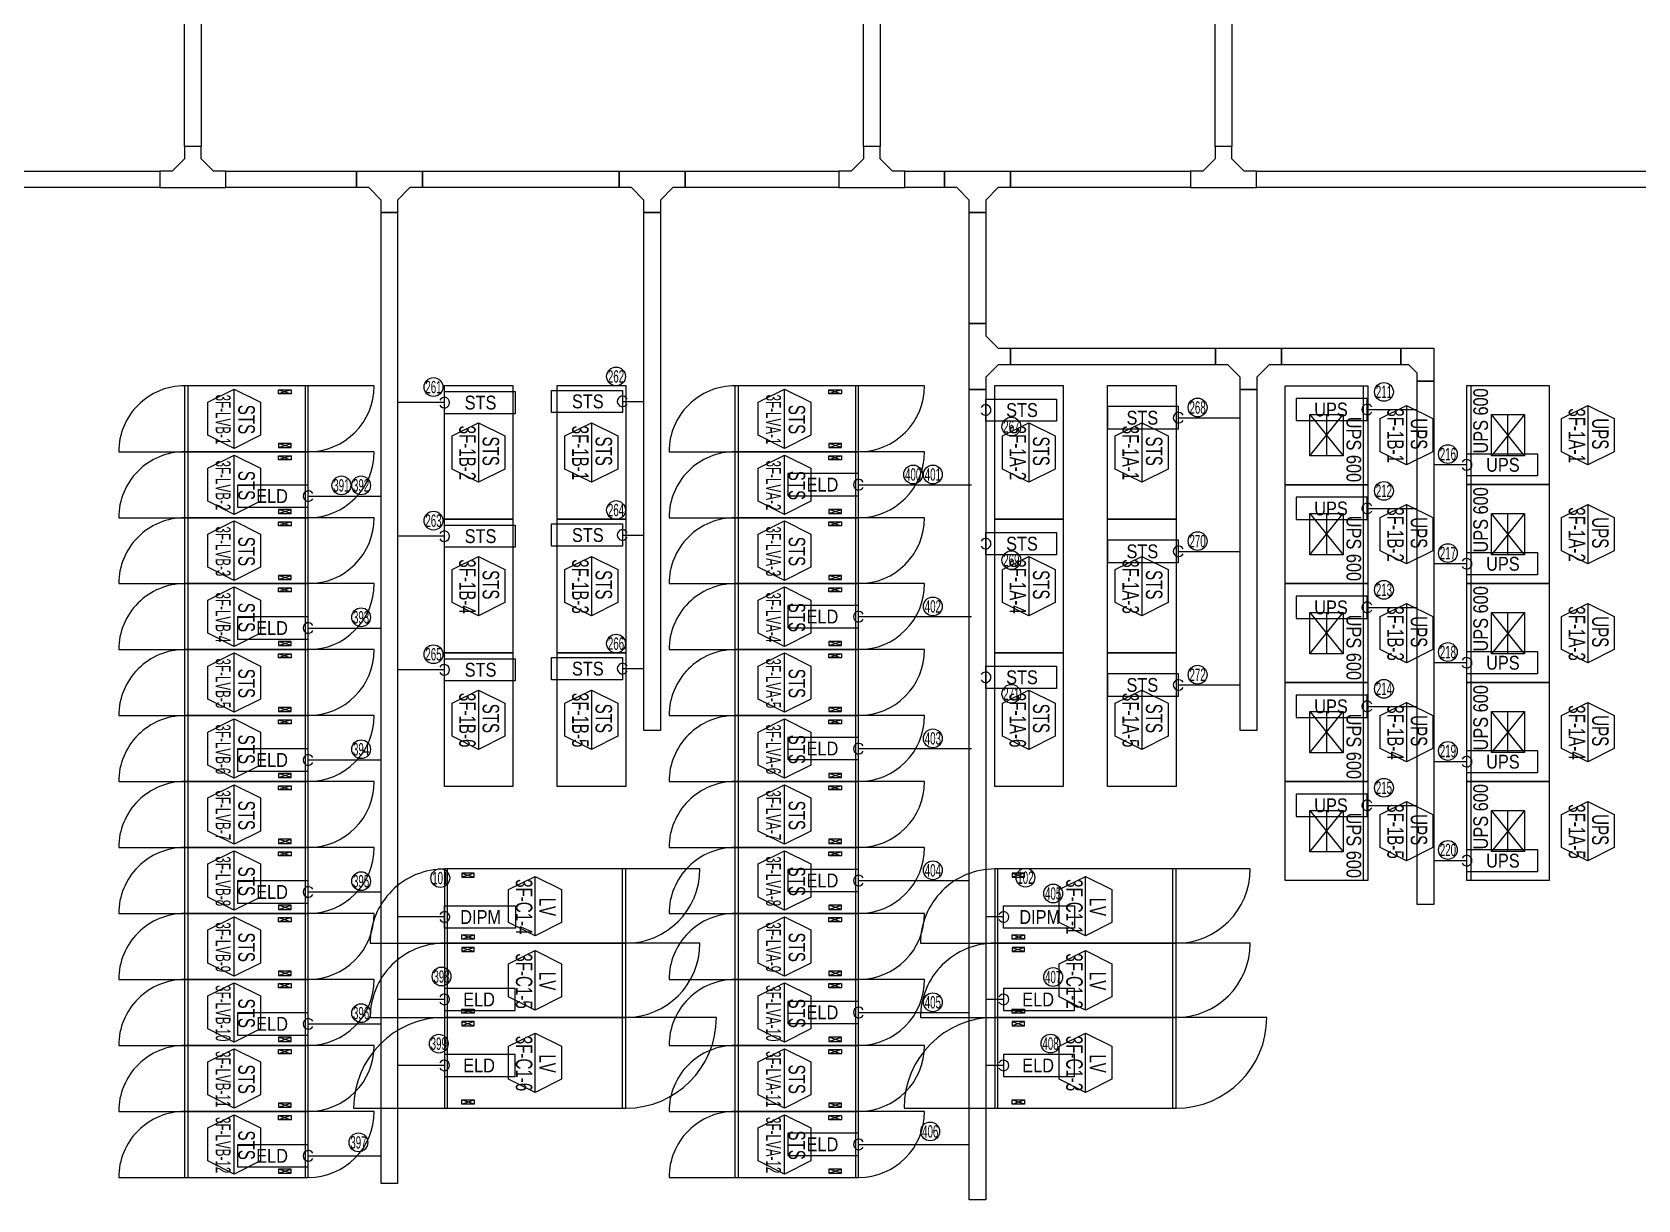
# Model space of a CAD drawing. Header units: millimetres. Extents: x 89450 to 753248, y -530175 to 1209785.
# Drawn here: x 289950 to 309426, y 387378 to 401538 of the extents above; entities that cross this region are included whole.
import ezdxf
from ezdxf.enums import TextEntityAlignment as Align

# ---------------------------------------------------------------- set-up
doc = ezdxf.new("R2010")
doc.units = ezdxf.units.MM
doc.header["$LTSCALE"] = 150
for name, color, linetype in [('------00 Switch Gear', 3, 'Continuous'), ('------00 Switch Gear_Number', 1, 'Continuous'), ('-----29 Indicator', 1, 'Continuous'), ('-----99 EPMS CABLE DUCT', 4, 'Continuous'), ('-----99 EPMS CONDUIT', 4, 'Continuous'), ('-----99 EPMS DEVICE', 3, 'Continuous')]:
    doc.layers.add(name, color=color, linetype=linetype)
doc.layers.add('NOPLOT', color=191, linetype='Continuous', plot=False)
doc.styles.add('ELEC', font='')
doc.styles.get('ELEC').set_extended_font_data('Dotum')

# ---------------------------------------------------------------- blocks, each defined once
blk = doc.blocks.new('UPS 600kV')
at = {"layer": '------00 Switch Gear', "color": 161}
blk.add_line((800, 850), (-402, 850), dxfattribs=at)
blk.add_lwpolyline([(798, -100), (-402, -100), (-402, 900), (798, 900)], close=True, dxfattribs=at)
at = {"layer": 'NOPLOT', "color": 161}
for p, q in [((-52, 199), (448, 601)), ((448, 199), (-52, 601)), ((-52, 400), (448, 400))]:
    blk.add_line(p, q, dxfattribs=at)
blk.add_lwpolyline([(448, 601), (448, 199), (-52, 199), (-52, 601)], close=True, dxfattribs=at)
at = {"layer": 'NOPLOT', "color": 161, "style": 'ELEC', "width": 0.85}
blk.add_text('UPS 600', height=178.2, dxfattribs=at).set_placement((-26, 731), align=Align.MIDDLE_LEFT)
blk = doc.blocks.new('STS-R')
at = {"color": 161}
blk.add_lwpolyline([(886994, -128588), (888614, -128588), (888614, -129418), (886994, -129418), (886994, -128588)], dxfattribs=at)
blk = doc.blocks.new('800x1200')
at = {"layer": '------00 Switch Gear', "color": 161}
for p, q in [((-1460, 0), (-1460, 800)), ((800, 800), (-42, 800)), ((-40, 0), (-40, 800)), ((-1290, 750), (-1140, 700)), ((-1140, 750), (-1290, 700)), ((-2300, 0), (-1458, 0)), ((-1290, 50), (-1140, 100)), ((-1140, 50), (-1290, 100))]:
    blk.add_line(p, q, dxfattribs=at)
for points in [[(0, 0), (0, 800), (-1500, 800), (-1500, 0)], [(-1140, 750), (-1290, 750), (-1290, 700), (-1140, 700)], [(-1140, 50), (-1290, 50), (-1290, 100), (-1140, 100)]]:
    blk.add_lwpolyline(points, close=True, dxfattribs=at)
for centre, start, end in [((-1500, 0), 90, 180), ((0, 800), 270, 0)]:
    blk.add_arc(centre, 800, start, end, dxfattribs=at)
blk = doc.blocks.new('1100x2200')
at = {"layer": '------00 Switch Gear', "color": 161}
for p, q in [((-2160, 0), (-2160, 1100)), ((-1990, 1050), (-1840, 1000)), ((-1840, 1050), (-1990, 1000)), ((1100, 1100), (-42, 1100)), ((-40, 0), (-40, 1100)), ((-3300, 0), (-2158, 0)), ((-1990, 50), (-1840, 100)), ((-1840, 50), (-1990, 100))]:
    blk.add_line(p, q, dxfattribs=at)
at = {"layer": '------00 Switch Gear', "color": 161, "elevation": 0}
for points in [[(0, 0), (0, 1100), (-2200, 1100), (-2200, 0)], [(-1840, 1050), (-1990, 1050), (-1990, 1000), (-1840, 1000)], [(-1840, 50), (-1990, 50), (-1990, 100), (-1840, 100)]]:
    blk.add_lwpolyline(points, close=True, dxfattribs=at)
at = {"layer": '------00 Switch Gear', "color": 161}
for centre, start, end in [((-2200, 0), 90, 180), ((0, 1100), 270, 0)]:
    blk.add_arc(centre, 1100, start, end, dxfattribs=at)
blk = doc.blocks.new('900x2200')
at = {"layer": '------00 Switch Gear', "color": 161}
for p, q in [((-2160, 900), (-2160, 0)), ((-210, 850), (-360, 800)), ((-360, 850), (-210, 800)), ((900, 900), (-42, 900)), ((-40, 900), (-40, 0)), ((-3100, 0), (-2158, 0)), ((-210, 50), (-360, 100)), ((-360, 50), (-210, 100))]:
    blk.add_line(p, q, dxfattribs=at)
for points in [[(-2200, 900), (-2200, 0), (0, 0), (0, 900)], [(-360, 850), (-210, 850), (-210, 800), (-360, 800)], [(-360, 50), (-210, 50), (-210, 100), (-360, 100)]]:
    blk.add_lwpolyline(points, close=True, dxfattribs=at)
for centre, start, end in [((-2200, 0), 90, 180), ((0, 900), 270, 0)]:
    blk.add_arc(centre, 900, start, end, dxfattribs=at)
blk = doc.blocks.new('zw$32E')
for p, q in [((100, 0), (0, 0)), ((0, 0), (0, -400)), ((100, -75), (100, 0)), ((175, -150), (100, -75)), ((250, -150), (175, -150)), ((250, -250), (250, -150)), ((100, -325), (175, -250)), ((175, -250), (250, -250)), ((100, -400), (100, -325)), ((0, -400), (100, -400))]:
    blk.add_line(p, q)

msp = doc.modelspace()

# ---------------------------------------------------------------- linework, layer by layer
at = {"layer": '------00 Switch Gear_Number', "elevation": 0}
for points in [[(292400, 396490), (292400, 397210), (292720, 397051), (292720, 396650), (292400, 396490), (292080, 396650), (292080, 397051), (292400, 397210)], [(299075, 396490), (299075, 397210), (299395, 397051), (299395, 396650), (299075, 396490), (298755, 396650), (298755, 397051), (299075, 397210)], [(306620, 397010), (306620, 396290), (306300, 396450), (306300, 396851), (306620, 397010), (306940, 396851), (306940, 396450), (306620, 396290)], [(308820, 397010), (308820, 396290), (308500, 396450), (308500, 396851), (308820, 397010), (309140, 396851), (309140, 396450), (308820, 396290)], [(292400, 395690), (292400, 396410), (292720, 396251), (292720, 395850), (292400, 395690), (292080, 395850), (292080, 396251), (292400, 396410)], [(299075, 395690), (299075, 396410), (299395, 396251), (299395, 395850), (299075, 395690), (298755, 395850), (298755, 396251), (299075, 396410)], [(306620, 395810), (306620, 395090), (306300, 395250), (306300, 395651), (306620, 395810), (306940, 395651), (306940, 395250), (306620, 395090)], [(308820, 395810), (308820, 395090), (308500, 395250), (308500, 395651), (308820, 395810), (309140, 395651), (309140, 395250), (308820, 395090)], [(292400, 394890), (292400, 395610), (292720, 395451), (292720, 395050), (292400, 394890), (292080, 395050), (292080, 395451), (292400, 395610)], [(299075, 394890), (299075, 395610), (299395, 395451), (299395, 395050), (299075, 394890), (298755, 395050), (298755, 395451), (299075, 395610)], [(292400, 394090), (292400, 394810), (292720, 394651), (292720, 394250), (292400, 394090), (292080, 394250), (292080, 394651), (292400, 394810)], [(299075, 394090), (299075, 394810), (299395, 394651), (299395, 394250), (299075, 394090), (298755, 394250), (298755, 394651), (299075, 394810)], [(306620, 394610), (306620, 393890), (306300, 394050), (306300, 394451), (306620, 394610), (306940, 394451), (306940, 394050), (306620, 393890)], [(308820, 394610), (308820, 393890), (308500, 394050), (308500, 394451), (308820, 394610), (309140, 394451), (309140, 394050), (308820, 393890)], [(292400, 393290), (292400, 394010), (292720, 393851), (292720, 393450), (292400, 393290), (292080, 393450), (292080, 393851), (292400, 394010)], [(299075, 393290), (299075, 394010), (299395, 393851), (299395, 393450), (299075, 393290), (298755, 393450), (298755, 393851), (299075, 394010)], [(306620, 393410), (306620, 392690), (306300, 392850), (306300, 393251), (306620, 393410), (306940, 393251), (306940, 392850), (306620, 392690)], [(308820, 393410), (308820, 392690), (308500, 392850), (308500, 393251), (308820, 393410), (309140, 393251), (309140, 392850), (308820, 392690)], [(292400, 392490), (292400, 393210), (292720, 393051), (292720, 392650), (292400, 392490), (292080, 392650), (292080, 393051), (292400, 393210)], [(299075, 392490), (299075, 393210), (299395, 393051), (299395, 392650), (299075, 392490), (298755, 392650), (298755, 393051), (299075, 393210)], [(292400, 391690), (292400, 392410), (292720, 392251), (292720, 391850), (292400, 391690), (292080, 391850), (292080, 392251), (292400, 392410)], [(299075, 391690), (299075, 392410), (299395, 392251), (299395, 391850), (299075, 391690), (298755, 391850), (298755, 392251), (299075, 392410)], [(306620, 392210), (306620, 391490), (306300, 391650), (306300, 392051), (306620, 392210), (306940, 392051), (306940, 391650), (306620, 391490)], [(308820, 392210), (308820, 391490), (308500, 391650), (308500, 392051), (308820, 392210), (309140, 392051), (309140, 391650), (308820, 391490)], [(292400, 390890), (292400, 391610), (292720, 391451), (292720, 391050), (292400, 390890), (292080, 391050), (292080, 391451), (292400, 391610)], [(299075, 390890), (299075, 391610), (299395, 391451), (299395, 391050), (299075, 390890), (298755, 391050), (298755, 391451), (299075, 391610)], [(296050, 390580), (296050, 391300), (296370, 391141), (296370, 390740), (296050, 390580), (295730, 390740), (295730, 391141), (296050, 391300)], [(302725, 390580), (302725, 391300), (303045, 391141), (303045, 390740), (302725, 390580), (302405, 390740), (302405, 391141), (302725, 391300)], [(292400, 390090), (292400, 390810), (292720, 390651), (292720, 390250), (292400, 390090), (292080, 390250), (292080, 390651), (292400, 390810)], [(299075, 390090), (299075, 390810), (299395, 390651), (299395, 390250), (299075, 390090), (298755, 390250), (298755, 390651), (299075, 390810)], [(296050, 389680), (296050, 390400), (296370, 390241), (296370, 389840), (296050, 389680), (295730, 389840), (295730, 390241), (296050, 390400)], [(302725, 389680), (302725, 390400), (303045, 390241), (303045, 389840), (302725, 389680), (302405, 389840), (302405, 390241), (302725, 390400)], [(292400, 389290), (292400, 390010), (292720, 389851), (292720, 389450), (292400, 389290), (292080, 389450), (292080, 389851), (292400, 390010)], [(299075, 389290), (299075, 390010), (299395, 389851), (299395, 389450), (299075, 389290), (298755, 389450), (298755, 389851), (299075, 390010)], [(296050, 388680), (296050, 389400), (296370, 389241), (296370, 388840), (296050, 388680), (295730, 388840), (295730, 389241), (296050, 389400)], [(302725, 388680), (302725, 389400), (303045, 389241), (303045, 388840), (302725, 388680), (302405, 388840), (302405, 389241), (302725, 389400)], [(292400, 388490), (292400, 389210), (292720, 389051), (292720, 388650), (292400, 388490), (292080, 388650), (292080, 389051), (292400, 389210)], [(299075, 388490), (299075, 389210), (299395, 389051), (299395, 388650), (299075, 388490), (298755, 388650), (298755, 389051), (299075, 389210)], [(292400, 387690), (292400, 388410), (292720, 388251), (292720, 387850), (292400, 387690), (292080, 387850), (292080, 388251), (292400, 388410)], [(299075, 387690), (299075, 388410), (299395, 388251), (299395, 387850), (299075, 387690), (298755, 387850), (298755, 388251), (299075, 388410)]]:
    msp.add_lwpolyline(points, dxfattribs=at)
at = {"layer": '------00 Switch Gear_Number', "color": 1, "elevation": 0}
for points in [[(295363, 396800), (295363, 396080), (295043, 396240), (295043, 396641), (295363, 396800), (295683, 396641), (295683, 396240), (295363, 396080)], [(296733, 396800), (296733, 396080), (296413, 396240), (296413, 396641), (296733, 396800), (297053, 396641), (297053, 396240), (296733, 396080)], [(302038, 396800), (302038, 396080), (301718, 396240), (301718, 396641), (302038, 396800), (302358, 396641), (302358, 396240), (302038, 396080)], [(303408, 396800), (303408, 396080), (303088, 396240), (303088, 396641), (303408, 396800), (303728, 396641), (303728, 396240), (303408, 396080)], [(295363, 395180), (295363, 394460), (295043, 394620), (295043, 395021), (295363, 395180), (295683, 395021), (295683, 394620), (295363, 394460)], [(296733, 395180), (296733, 394460), (296413, 394620), (296413, 395021), (296733, 395180), (297053, 395021), (297053, 394620), (296733, 394460)], [(302038, 395180), (302038, 394460), (301718, 394620), (301718, 395021), (302038, 395180), (302358, 395021), (302358, 394620), (302038, 394460)], [(303408, 395180), (303408, 394460), (303088, 394620), (303088, 395021), (303408, 395180), (303728, 395021), (303728, 394620), (303408, 394460)], [(295363, 393560), (295363, 392840), (295043, 393000), (295043, 393401), (295363, 393560), (295683, 393401), (295683, 393000), (295363, 392840)], [(296733, 393560), (296733, 392840), (296413, 393000), (296413, 393401), (296733, 393560), (297053, 393401), (297053, 393000), (296733, 392840)], [(302038, 393560), (302038, 392840), (301718, 393000), (301718, 393401), (302038, 393560), (302358, 393401), (302358, 393000), (302038, 392840)], [(303408, 393560), (303408, 392840), (303088, 393000), (303088, 393401), (303408, 393560), (303728, 393401), (303728, 393000), (303408, 392840)]]:
    msp.add_lwpolyline(points, dxfattribs=at)
at = {"layer": '-----29 Indicator'}
for centre in [(294818, 397234, 0), (297032, 397363, 0), (306346, 397175, 0), (304086, 396986, 0), (301827, 396755, 0), (307122, 396421, 0), (293701, 396042), (293940, 396042), (300636, 396174, 0), (300875, 396174, 0), (306346, 395975, 0), (297032, 395743, 0), (294818, 395614, 0), (304086, 395366, 0), (301827, 395135, 0), (307122, 395221, 0), (306346, 394775, 0), (300875, 394574, 0), (293940, 394442), (297032, 394123, 0), (294818, 393994, 0), (307122, 394021, 0), (304086, 393746, 0), (301827, 393515, 0), (306346, 393575, 0), (300875, 392974, 0), (293940, 392842), (307122, 392821, 0), (306346, 392375, 0), (307122, 391621, 0), (300875, 391374, 0), (293940, 391242), (294901, 391280, 0), (301998, 391285, 0), (302334, 391093), (294916, 390086, 0), (302334, 390080), (293940, 389642), (300875, 389774, 0), (294882, 389272, 0), (302302, 389273, 0), (293908, 388075, 0), (300843, 388208)]:
    msp.add_circle(centre, 114, dxfattribs=at)
at = {"layer": '-----99 EPMS CABLE DUCT', "elevation": 0}
for points in [[(291800, 416572), (292000, 416572), (292000, 400152), (291800, 400152)], [(300035, 416572), (300235, 416572), (300235, 400152), (300035, 400152)], [(304300, 416572), (304500, 416572), (304500, 400152), (304300, 400152)], [(286850, 399852), (291500, 399852), (291500, 399652), (286850, 399652)], [(292300, 399852), (293883, 399852), (293883, 399652), (292300, 399652)], [(294683, 399852), (297071, 399852), (297071, 399652), (294683, 399652)], [(297871, 399852), (299735, 399852), (299735, 399652), (297871, 399652)], [(300535, 399852), (301016, 399852), (301016, 399652), (300535, 399652)], [(301816, 399852), (304000, 399852), (304000, 399652), (301816, 399652)], [(304800, 399852), (314100, 399852), (314100, 399652), (304800, 399652)], [(294183, 399352), (294383, 399352), (294383, 387576), (294183, 387576)], [(297371, 399352), (297571, 399352), (297571, 393071), (297371, 393071)], [(301316, 399352), (301516, 399352), (301516, 398004), (301316, 398004)], [(301816, 397704), (304304, 397704), (304304, 397504), (301816, 397504)], [(305104, 397704), (306550, 397704), (306550, 397504), (305104, 397504)], [(301316, 397204), (301516, 397204), (301516, 387378), (301316, 387378)], [(304604, 397204), (304804, 397204), (304804, 393071), (304604, 393071)], [(306750, 397304), (306950, 397304), (306950, 390961), (306750, 390961)]]:
    msp.add_lwpolyline(points, close=True, dxfattribs=at)
msp.add_lwpolyline([(306550, 397504), (306550, 397704), (306950, 397704), (306950, 397304), (306750, 397304), (306750, 397404), (306650, 397504), (306550, 397504)], dxfattribs=at)
at = {"layer": '-----99 EPMS CONDUIT'}
for p, q in [((294950, 397045, 0), (294383, 397045, 0)), ((297111, 397060), (297371, 397060, 0)), ((306143, 396962, 0), (306750, 396962, 0)), ((303855, 396862, 0), (304604, 396862, 0)), ((307350, 396291, 0), (306950, 396291, 0)), ((299975, 396050, 0), (301342, 396050, 0)), ((293300, 395912, 0), (294183, 395912, 0)), ((306143, 395762, 0), (306750, 395762, 0)), ((294950, 395425, 0), (294383, 395425, 0)), ((297111, 395440), (297371, 395440, 0)), ((303855, 395242, 0), (304604, 395242, 0)), ((307350, 395091, 0), (306950, 395091, 0)), ((299975, 394450, 0), (301342, 394450, 0)), ((306143, 394562, 0), (306750, 394562, 0)), ((293300, 394312, 0), (294183, 394312, 0)), ((297111, 393820), (297371, 393820, 0)), ((307350, 393891, 0), (306950, 393891, 0)), ((294950, 393805, 0), (294383, 393805, 0)), ((303855, 393622, 0), (304604, 393622, 0)), ((306143, 393362, 0), (306750, 393362, 0)), ((299975, 392850, 0), (301342, 392850, 0)), ((293300, 392712, 0), (294183, 392712, 0)), ((307350, 392691, 0), (306950, 392691, 0)), ((306143, 392162, 0), (306750, 392162, 0)), ((307350, 391491, 0), (306950, 391491, 0)), ((293300, 391112, 0), (294183, 391112, 0)), ((299975, 391250, 0), (301316, 391250, 0)), ((294951, 390808, 0), (294383, 390808, 0)), ((301732, 390808, 0), (301516, 390808, 0)), ((294950, 389808, 0), (294382, 389808, 0)), ((301732, 389808, 0), (301516, 389808, 0)), ((299975, 389650, 0), (301316, 389650, 0)), ((293300, 389512, 0), (294183, 389512, 0)), ((294950, 389008, 0), (294382, 389008, 0)), ((301732, 389008, 0), (301516, 389008, 0)), ((299975, 388050, 0), (301316, 388050, 0)), ((293300, 387912, 0), (294183, 387912, 0))]:
    msp.add_line(p, q, dxfattribs=at)
for centre, start, end in [((297111, 397060), 30, 330), ((294950, 397045, 0), 210, 150), ((301516, 396955), 210, 150), ((303855, 396862, 0), 30, 330), ((306143, 396962, 0), 30, 330), ((307350, 396291, 0), 210, 150), ((293300, 395912, 0), 30, 330), ((299975, 396050, 0), 30, 330), ((306143, 395762, 0), 30, 330), ((294950, 395425, 0), 210, 150), ((297111, 395440), 30, 330), ((301516, 395335), 210, 150), ((303855, 395242, 0), 30, 330), ((307350, 395091, 0), 210, 150), ((306143, 394562, 0), 30, 330), ((299975, 394450, 0), 30, 330), ((293300, 394312, 0), 30, 330), ((294950, 393805, 0), 210, 150), ((297111, 393820), 30, 330), ((307350, 393891, 0), 210, 150), ((301516, 393715), 210, 150), ((303855, 393622, 0), 30, 330), ((306143, 393362, 0), 30, 330), ((299975, 392850, 0), 30, 330), ((293300, 392712, 0), 30, 330), ((307350, 392691, 0), 210, 150), ((306143, 392162, 0), 30, 330), ((307350, 391491, 0), 210, 150), ((299975, 391250, 0), 30, 330), ((293300, 391112, 0), 30, 330), ((294951, 390808, 0), 210, 150), ((301732, 390808, 0), 210, 150), ((294950, 389808, 0), 210, 150), ((301732, 389808, 0), 210, 150), ((293300, 389512, 0), 30, 330), ((299975, 389650, 0), 30, 330), ((294950, 389008, 0), 210, 150), ((301732, 389008, 0), 210, 150), ((293300, 387912, 0), 30, 330), ((299975, 388050, 0), 30, 330)]:
    msp.add_arc(centre, 63.8, start, end, dxfattribs=at)
at = {"layer": '-----99 EPMS DEVICE', "elevation": 0}
for points in [[(294950, 397180), (295810, 397180), (295810, 396911), (294950, 396911)], [(296251, 397194), (297111, 397194), (297111, 396925), (296251, 396925)], [(301516, 397089), (302376, 397089), (302376, 396820), (301516, 396820)], [(303855, 396997), (302995, 396997), (302995, 396727), (303855, 396727)], [(306143, 397097), (305283, 397097), (305283, 396827), (306143, 396827)], [(307350, 396426), (308210, 396426), (308210, 396156), (307350, 396156)], [(306143, 395897), (305283, 395897), (305283, 395627), (306143, 395627)], [(294950, 395560), (295810, 395560), (295810, 395291), (294950, 395291)], [(296251, 395574), (297111, 395574), (297111, 395305), (296251, 395305)], [(301516, 395469), (302376, 395469), (302376, 395200), (301516, 395200)], [(303855, 395377), (302995, 395377), (302995, 395107), (303855, 395107)], [(307350, 395226), (308210, 395226), (308210, 394956), (307350, 394956)], [(306143, 394697), (305283, 394697), (305283, 394427), (306143, 394427)], [(307350, 394026), (308210, 394026), (308210, 393756), (307350, 393756)], [(294950, 393940), (295810, 393940), (295810, 393671), (294950, 393671)], [(296251, 393954), (297111, 393954), (297111, 393685), (296251, 393685)], [(301516, 393849), (302376, 393849), (302376, 393580), (301516, 393580)], [(303855, 393757), (302995, 393757), (302995, 393487), (303855, 393487)], [(306143, 393497), (305283, 393497), (305283, 393227), (306143, 393227)], [(307350, 392826), (308210, 392826), (308210, 392556), (307350, 392556)], [(306143, 392297), (305283, 392297), (305283, 392027), (306143, 392027)], [(307350, 391626), (308210, 391626), (308210, 391356), (307350, 391356)], [(294951, 390942), (295811, 390942), (295811, 390673), (294951, 390673)], [(301732, 390942), (302592, 390942), (302592, 390673), (301732, 390673)]]:
    msp.add_lwpolyline(points, close=True, dxfattribs=at)
at = {"layer": '-----99 EPMS DEVICE', "color": 2, "elevation": 0}
for points in [[(299975, 396185), (299115, 396185), (299115, 395916), (299975, 395916)], [(293300, 396046), (292440, 396046), (292440, 395777), (293300, 395777)], [(293300, 394446), (292440, 394446), (292440, 394177), (293300, 394177)], [(299975, 394585), (299115, 394585), (299115, 394316), (299975, 394316)], [(293300, 392846), (292440, 392846), (292440, 392577), (293300, 392577)], [(299975, 392985), (299115, 392985), (299115, 392716), (299975, 392716)], [(299975, 391385), (299115, 391385), (299115, 391116), (299975, 391116)], [(293300, 391246), (292440, 391246), (292440, 390977), (293300, 390977)], [(295810, 389942), (294950, 389942), (294950, 389673), (295810, 389673)], [(302591, 389942), (301731, 389942), (301731, 389673), (302591, 389673)], [(299975, 389785), (299115, 389785), (299115, 389516), (299975, 389516)], [(293300, 389646), (292440, 389646), (292440, 389377), (293300, 389377)], [(295810, 389142), (294950, 389142), (294950, 388873), (295810, 388873)], [(302591, 389142), (301731, 389142), (301731, 388873), (302591, 388873)], [(299975, 388185), (299115, 388185), (299115, 387916), (299975, 387916)], [(293300, 388046), (292440, 388046), (292440, 387777), (293300, 387777)]]:
    msp.add_lwpolyline(points, close=True, dxfattribs=at)

# ---------------------------------------------------------------- block references
at = {"layer": '------00 Switch Gear', "color": 161}
for name, p, rotation in [('800x1200', (291800, 397250, 0), 180), ('STS-R', (166362, -491363, 0), 90.00000000000001), ('STS-R', (167732, -491363, 0), 90.00000000000001), ('800x1200', (298475, 397250, 0), 180), ('STS-R', (173037, -491363, 0), 90.00000000000001), ('STS-R', (174407, -491363, 0), 90.00000000000001), ('UPS 600kV', (305250, 396848, 0), 270), ('UPS 600kV', (308250, 396453, 0), 89.99999999999999), ('800x1200', (291800, 396450, 0), 180), ('800x1200', (298475, 396450, 0), 180), ('UPS 600kV', (305250, 395648, 0), 270), ('UPS 600kV', (308250, 395253, 0), 89.99999999999999), ('800x1200', (291800, 395650, 0), 180), ('STS-R', (166362, -492983, 0), 90.00000000000001), ('STS-R', (167732, -492983, 0), 90.00000000000001), ('800x1200', (298475, 395650, 0), 180), ('STS-R', (173037, -492983, 0), 90.00000000000001), ('STS-R', (174407, -492983, 0), 90.00000000000001), ('800x1200', (291800, 394850, 0), 180), ('800x1200', (298475, 394850, 0), 180), ('UPS 600kV', (305250, 394448, 0), 270), ('UPS 600kV', (308250, 394053, 0), 89.99999999999999), ('800x1200', (291800, 394050, 0), 180), ('STS-R', (166362, -494603, 0), 90.00000000000001), ('STS-R', (167732, -494603, 0), 90.00000000000001), ('800x1200', (298475, 394050, 0), 180), ('STS-R', (173037, -494603, 0), 90.00000000000001), ('STS-R', (174407, -494603, 0), 90.00000000000001), ('UPS 600kV', (305250, 393248, 0), 270), ('UPS 600kV', (308250, 392853, 0), 89.99999999999999), ('800x1200', (291800, 393250, 0), 180), ('800x1200', (298475, 393250, 0), 180), ('800x1200', (291800, 392450, 0), 180), ('800x1200', (298475, 392450, 0), 180), ('UPS 600kV', (305250, 392048, 0), 270), ('UPS 600kV', (308250, 391653, 0), 89.99999999999999), ('800x1200', (291800, 391650, 0), 180), ('800x1200', (298475, 391650, 0), 180), ('900x2200', (294950, 391390, 0), 180), ('900x2200', (301625, 391390, 0), 180), ('800x1200', (291800, 390850, 0), 180), ('800x1200', (298475, 390850, 0), 180), ('900x2200', (294950, 390490, 0), 180), ('900x2200', (301625, 390490, 0), 180), ('800x1200', (291800, 390050, 0), 180), ('800x1200', (298475, 390050, 0), 180), ('800x1200', (291800, 389250, 0), 180), ('800x1200', (298475, 389250, 0), 180), ('800x1200', (291800, 388450, 0), 180), ('800x1200', (298475, 388450, 0), 180)]:
    msp.add_blockref(name, p, dxfattribs=dict(at, rotation=rotation))
for p in [(297150, 388490, 0), (303825, 388490, 0)]:
    msp.add_blockref('1100x2200', p, dxfattribs=at)
at = {"layer": '-----99 EPMS CABLE DUCT', "zscale": 2}
for p, xscale, yscale, rotation in [((291500, 399652), 2, 2, 89.99999999999993), ((299735, 399652), 2, 2, 89.99999999999993), ((304000, 399652), 2, 2, 89.99999999999993), ((293883, 399852), -1.999999999999999, 1.999999999999999, 89.99999999999977), ((297071, 399852), -1.999999999999999, 1.999999999999999, 89.99999999999977), ((301016, 399852), -1.999999999999999, 1.999999999999999, 89.99999999999977), ((301316, 397204), -2, 2, 180), ((304304, 397704), -2, 2, 90.0000000000988)]:
    msp.add_blockref('zw$32E', p, dxfattribs=dict(at, xscale=xscale, yscale=yscale, rotation=rotation))

# ---------------------------------------------------------------- texts
at = {"layer": '------00 Switch Gear_Number', "color": 0, "style": 'ELEC'}
for s, height, width, p in [('3F-LVB-1', 180, 0.6, (292267, 396841, 0)), ('3F-LVA-1', 180, 0.6, (298942, 396841, 0)), ('STS', 200, 0.7, (292551, 396841, 0)), ('STS', 200, 0.7, (299226, 396841, 0)), ('3F-1B-1', 200, 0.7, (306487, 396645, 0)), ('3F-1A-1', 200, 0.7, (308687, 396645, 0)), ('3F-1B-2', 200, 0.7, (295230, 396435, 0)), ('3F-1B-1', 200, 0.7, (296600, 396435, 0)), ('3F-1A-2', 200, 0.7, (301905, 396435, 0)), ('3F-1A-1', 200, 0.7, (303275, 396435, 0)), ('UPS', 200, 0.7, (306771, 396667, 0)), ('UPS', 200, 0.7, (308971, 396667, 0)), ('STS', 200, 0.7, (295514, 396457, 0)), ('STS', 200, 0.7, (296884, 396457, 0)), ('STS', 200, 0.7, (302189, 396457, 0)), ('STS', 200, 0.7, (303559, 396457, 0)), ('3F-LVB-2', 180, 0.6, (292267, 396041, 0)), ('STS', 200, 0.7, (292551, 396041, 0)), ('3F-LVA-2', 180, 0.6, (298942, 396041, 0)), ('STS', 200, 0.7, (299226, 396041, 0)), ('3F-1B-2', 200, 0.7, (306487, 395445, 0)), ('3F-1A-2', 200, 0.7, (308687, 395445, 0)), ('UPS', 200, 0.7, (306771, 395467, 0)), ('UPS', 200, 0.7, (308971, 395467, 0)), ('3F-LVB-3', 180, 0.6, (292267, 395241, 0)), ('STS', 200, 0.7, (292551, 395241, 0)), ('3F-LVA-3', 180, 0.6, (298942, 395241, 0)), ('STS', 200, 0.7, (299226, 395241, 0)), ('3F-1B-4', 200, 0.7, (295230, 394815, 0)), ('STS', 200, 0.7, (295514, 394837, 0)), ('3F-1B-3', 200, 0.7, (296600, 394815, 0)), ('STS', 200, 0.7, (296884, 394837, 0)), ('3F-1A-4', 200, 0.7, (301905, 394815, 0)), ('STS', 200, 0.7, (302189, 394837, 0)), ('3F-1A-3', 200, 0.7, (303275, 394815, 0)), ('STS', 200, 0.7, (303559, 394837, 0)), ('3F-LVB-4', 180, 0.6, (292267, 394441, 0)), ('STS', 200, 0.7, (292551, 394441, 0)), ('3F-LVA-4', 180, 0.6, (298942, 394441, 0)), ('STS', 200, 0.7, (299226, 394441, 0)), ('3F-1B-3', 200, 0.7, (306487, 394245, 0)), ('UPS', 200, 0.7, (306771, 394267, 0)), ('3F-1A-3', 200, 0.7, (308687, 394245, 0)), ('UPS', 200, 0.7, (308971, 394267, 0)), ('3F-LVB-5', 180, 0.6, (292267, 393641, 0)), ('STS', 200, 0.7, (292551, 393641, 0)), ('3F-LVA-5', 180, 0.6, (298942, 393641, 0)), ('STS', 200, 0.7, (299226, 393641, 0)), ('3F-1B-6', 200, 0.7, (295230, 393195, 0)), ('3F-1B-5', 200, 0.7, (296600, 393195, 0)), ('3F-1A-6', 200, 0.7, (301905, 393195, 0)), ('3F-1A-5', 200, 0.7, (303275, 393195, 0)), ('STS', 200, 0.7, (295514, 393217, 0)), ('STS', 200, 0.7, (296884, 393217, 0)), ('STS', 200, 0.7, (302189, 393217, 0)), ('STS', 200, 0.7, (303559, 393217, 0)), ('3F-1B-4', 200, 0.7, (306487, 393045, 0)), ('UPS', 200, 0.7, (306771, 393067, 0)), ('3F-1A-4', 200, 0.7, (308687, 393045, 0)), ('UPS', 200, 0.7, (308971, 393067, 0)), ('3F-LVB-6', 180, 0.6, (292267, 392841, 0)), ('3F-LVA-6', 180, 0.6, (298942, 392841, 0)), ('STS', 200, 0.7, (292551, 392841, 0)), ('STS', 200, 0.7, (299226, 392841, 0)), ('3F-LVB-7', 180, 0.6, (292267, 392041, 0)), ('3F-LVA-7', 180, 0.6, (298942, 392041, 0)), ('STS', 200, 0.7, (292551, 392041, 0)), ('STS', 200, 0.7, (299226, 392041, 0)), ('3F-1B-5', 200, 0.7, (306487, 391845, 0)), ('3F-1A-5', 200, 0.7, (308687, 391845, 0)), ('UPS', 200, 0.7, (306771, 391867, 0)), ('UPS', 200, 0.7, (308971, 391867, 0)), ('3F-LVB-8', 180, 0.6, (292267, 391241, 0)), ('3F-LVA-8', 180, 0.6, (298942, 391241, 0)), ('STS', 200, 0.7, (292551, 391241, 0)), ('STS', 200, 0.7, (299226, 391241, 0)), ('3F-C1-4', 200, 0.7, (295917, 390931, 0)), ('3F-C1-1', 200, 0.7, (302592, 390931, 0)), ('LV', 200, 0.7, (296201, 390931, 0)), ('LV', 200, 0.7, (302876, 390931, 0)), ('3F-LVB-9', 180, 0.6, (292267, 390441, 0)), ('3F-LVA-9', 180, 0.6, (298942, 390441, 0)), ('STS', 200, 0.7, (292551, 390441, 0)), ('STS', 200, 0.7, (299226, 390441, 0)), ('3F-C1-5', 200, 0.7, (295917, 390031, 0)), ('3F-C1-2', 200, 0.7, (302592, 390031, 0)), ('LV', 200, 0.7, (296201, 390031, 0)), ('LV', 200, 0.7, (302876, 390031, 0)), ('3F-LVB-10', 180, 0.6, (292267, 389641, 0)), ('3F-LVA-10', 180, 0.6, (298942, 389641, 0)), ('STS', 200, 0.7, (292551, 389641, 0)), ('STS', 200, 0.7, (299226, 389641, 0)), ('3F-C1-6', 200, 0.7, (295917, 389031, 0)), ('3F-C1-3', 200, 0.7, (302592, 389031, 0)), ('3F-LVB-11', 180, 0.6, (292267, 388841, 0)), ('3F-LVA-11', 180, 0.6, (298942, 388841, 0)), ('STS', 200, 0.7, (292551, 388841, 0)), ('LV', 200, 0.7, (296201, 389031, 0)), ('STS', 200, 0.7, (299226, 388841, 0)), ('LV', 200, 0.7, (302876, 389031, 0)), ('3F-LVB-12', 180, 0.6, (292267, 388041, 0)), ('3F-LVA-12', 180, 0.6, (298942, 388041, 0)), ('STS', 200, 0.7, (292551, 388041, 0)), ('STS', 200, 0.7, (299226, 388041, 0))]:
    msp.add_text(s, height=height, rotation=270, dxfattribs=dict(at, width=width)).set_placement(p, align=Align.MIDDLE_CENTER)
at = {"layer": '-----29 Indicator', "style": 'ELEC', "width": 0.6}
for s, p in [('262', (297032, 397363, 0)), ('261', (294818, 397234, 0)), ('211', (306346, 397175, 0)), ('268', (304086, 396986, 0)), ('267', (301827, 396755, 0)), ('216', (307122, 396421, 0)), ('400', (300636, 396174, 0)), ('401', (300875, 396174, 0)), ('391', (293701, 396042)), ('392', (293940, 396042)), ('212', (306346, 395975, 0)), ('264', (297032, 395743, 0)), ('263', (294818, 395614, 0)), ('270', (304086, 395366, 0)), ('269', (301827, 395135, 0)), ('217', (307122, 395221, 0)), ('213', (306346, 394775, 0)), ('402', (300875, 394574, 0)), ('393', (293940, 394442)), ('266', (297032, 394123, 0)), ('265', (294818, 393994, 0)), ('218', (307122, 394021, 0)), ('272', (304086, 393746, 0)), ('214', (306346, 393575, 0)), ('271', (301827, 393515, 0)), ('403', (300875, 392974, 0)), ('394', (293940, 392842)), ('219', (307122, 392821, 0)), ('215', (306346, 392375, 0)), ('220', (307122, 391621, 0)), ('395', (293940, 391242)), ('101', (294901, 391280, 0)), ('404', (300875, 391374, 0)), ('102', (301998, 391285, 0)), ('405', (302334, 391093)), ('398', (294916, 390086, 0)), ('407', (302334, 390080)), ('396', (293940, 389642)), ('405', (300875, 389774, 0)), ('399', (294882, 389272, 0)), ('408', (302302, 389273, 0)), ('406', (300843, 388208)), ('397', (293908, 388075, 0))]:
    msp.add_text(s, height=150, dxfattribs=at).set_placement(p, align=Align.MIDDLE_CENTER)
at = {"layer": '-----99 EPMS DEVICE', "style": 'ELEC', "width": 0.9}
for s, p in [('STS', (295389, 397046, 0)), ('STS', (296690, 397060)), ('STS', (301956, 396955)), ('STS', (303416, 396862, 0)), ('UPS', (305704, 396962, 0)), ('UPS', (307789, 396291, 0)), ('UPS', (305704, 395762, 0)), ('STS', (295389, 395426, 0)), ('STS', (296690, 395440)), ('STS', (301956, 395335)), ('STS', (303416, 395242, 0)), ('UPS', (307789, 395091, 0)), ('UPS', (305704, 394562, 0)), ('STS', (295389, 393806, 0)), ('STS', (296690, 393820)), ('UPS', (307789, 393891, 0)), ('STS', (301956, 393715)), ('STS', (303416, 393622, 0)), ('UPS', (305704, 393362, 0)), ('UPS', (307789, 392691, 0)), ('UPS', (305704, 392162, 0)), ('UPS', (307789, 391491, 0)), ('DIPM', (295390, 390808, 0)), ('DIPM', (302171, 390808, 0))]:
    msp.add_text(s, height=168, dxfattribs=at).set_placement(p, align=Align.MIDDLE)
at = {"layer": '-----99 EPMS DEVICE', "color": 2, "style": 'ELEC', "width": 0.9}
for p in [(292860, 395912, 0), (299536, 396051, 0), (292860, 394312, 0), (299536, 394451, 0), (299536, 392851, 0), (292860, 392712, 0), (299536, 391251, 0), (292860, 391112, 0), (295371, 389808, 0), (299536, 389651, 0), (302152, 389808, 0), (292861, 389512, 0), (295371, 389008, 0), (302152, 389008, 0), (292861, 387912, 0), (299536, 388051, 0)]:
    msp.add_text('ELD', height=168, dxfattribs=at).set_placement(p, align=Align.MIDDLE)

doc.saveas('drawing.dxf')
